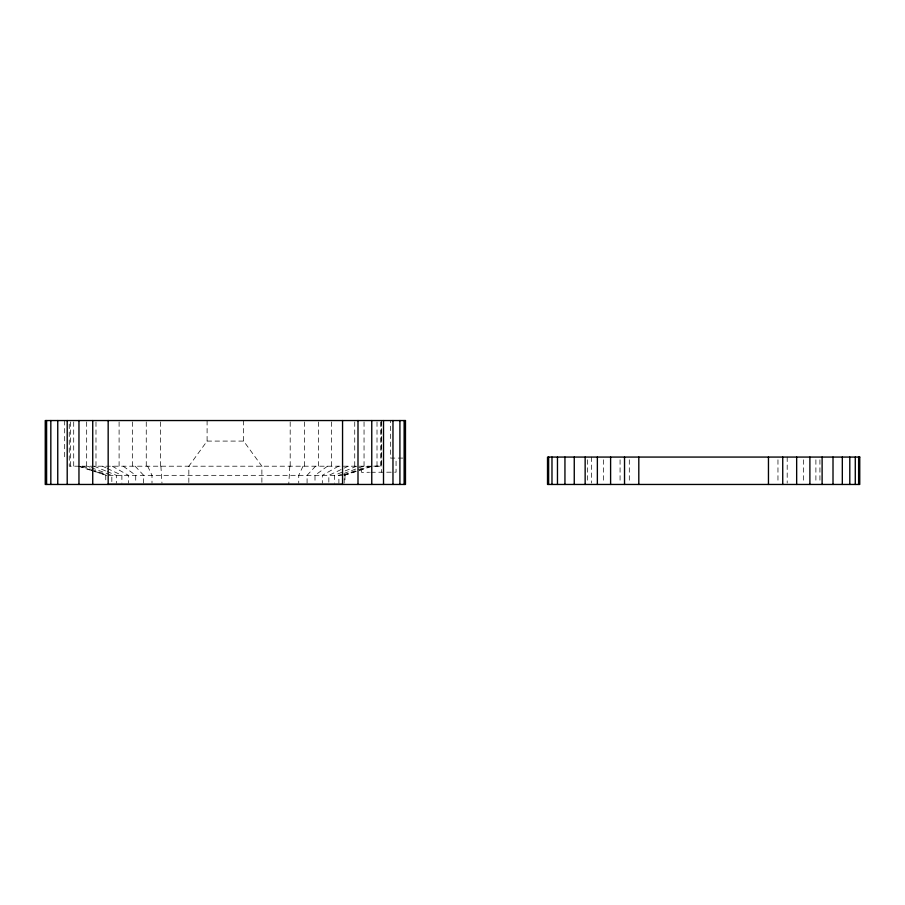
<?xml version="1.0" encoding="UTF-8"?>
<svg xmlns="http://www.w3.org/2000/svg" width="905" height="905" viewBox="0 0 905 905"><rect width="100%" height="100%" fill="white"/><g stroke="black" fill="none" stroke-linecap="round" stroke-linejoin="round"><path stroke-width="0.68" stroke-dasharray="4.53 3.39" d="M361.548 469.797L361.559 472.342L369.534 472.274M381.48 420.542L381.48 466.199L80.421 466.199M289.826 466.199L288.752 484.458M303.028 466.199L298.74 475.329L298.74 483.146M207.098 420.542L207.098 441.086L188.84 466.199L188.84 484.266M315.562 466.199L307.078 475.329L307.078 483.146M327.474 466.199L314.997 475.329L314.997 483.146M338.459 466.199L322.316 475.329L322.316 483.146M348.267 466.199L328.843 475.329L328.843 483.146M356.638 466.199L334.409 475.329L334.409 483.146M342.757 473.881L338.889 475.329L338.889 483.146M344.047 473.406L363.369 466.199M343.481 474.865L368.301 466.199M344.172 483.146L344.172 475.329L358.391 470.543M359.681 470.102L371.31 466.199M344.172 475.329L372.362 466.199M373.663 466.166L381.491 466.007M370.858 472.263L396.062 472.172L396.062 458.088M207.098 441.086L243.626 441.086L261.884 466.199L261.884 484.458M402.782 458.088L390.609 458.088L390.609 420.542M79.199 466.199L69.244 466.199L69.244 421.934M91.416 470.543L106.552 475.329L79.414 466.199M108.555 475.329L342.169 475.329M78.373 466.199L90.115 470.102M82.423 466.199L90.262 468.937M91.563 469.39L105.942 474.412M87.355 466.199L89.934 467.161M91.224 467.636L111.835 475.329L111.835 483.146M94.086 466.199L105.862 471.03M107.163 471.562L116.315 475.329L116.315 483.146M102.457 466.199L106.1 467.908M107.322 468.473L121.892 475.329L121.892 483.146M112.265 466.199L128.408 475.329L128.408 483.146M123.25 466.199L135.727 475.329L135.727 483.146M135.162 466.199L143.646 475.329L143.646 483.146M147.696 466.199L151.995 475.329L151.995 483.146M160.898 466.199L161.972 483.146M819.93 459.808L819.93 483.089M815.891 459.808L815.891 483.089M803.663 459.808L803.663 483.089M787.192 457.07L787.192 483.089M777.961 459.808L777.961 483.089M629.303 459.808L629.303 483.089M620.072 459.808L620.072 483.089M603.601 459.808L603.601 483.089M591.372 457.07L591.372 483.089M587.334 459.808L587.334 483.089M381.48 421.934L381.491 472.172M380.36 421.934L380.36 466.199M377.012 421.934L377.012 466.199M364.048 421.934L364.048 466.199M354.737 421.934L354.737 466.199M344.963 475.329L344.963 483.146M331.626 421.934L331.626 466.199M318.39 421.934L318.39 466.199M304.465 421.934L304.465 466.199M290.188 421.934L290.188 466.199M243.626 420.542L243.626 441.086M160.547 421.934L160.547 466.199M146.259 421.934L146.259 466.199M132.334 421.934L132.334 466.199M119.098 421.934L119.098 466.199M105.761 475.329L105.761 483.146M95.987 421.934L95.987 466.199M86.676 421.934L86.676 466.199M73.712 421.934L73.712 466.199M70.364 421.934L70.364 466.199M64.685 420.542L64.685 457.07"/><path stroke-width="1.36" d="M108.17 484.266L342.554 484.266M858.63 457.07L858.63 484.458M855.282 457.07L855.282 484.458M849.795 457.07L849.795 484.458M842.317 457.07L842.317 484.458M833.007 457.07L833.007 484.458M822.113 457.07L822.113 484.458M809.896 457.07L809.896 484.458M796.66 457.07L796.66 484.458M782.735 457.07L782.735 484.458M768.458 457.07L768.458 484.458M638.806 457.07L638.806 484.458M624.529 457.07L624.529 484.458M610.604 457.07L610.604 484.458M597.368 457.07L597.368 484.458M585.15 457.07L585.15 484.458M574.256 457.07L574.256 484.458M564.946 457.07L564.946 484.458M557.469 457.07L557.469 484.458M551.982 457.07L551.982 484.458M548.634 457.07L548.634 484.458M404.128 420.542L404.128 484.458M399.908 420.542L399.908 484.458M392.974 420.542L392.974 484.458M383.516 420.542L383.516 484.458M371.763 420.542L371.763 484.458M357.995 420.542L357.995 484.458M342.554 420.542L342.554 484.458M108.17 420.542L108.17 484.458M92.729 420.542L92.729 484.458M78.961 420.542L78.961 484.458M67.208 420.542L67.208 484.458M57.75 420.542L57.75 484.458M50.827 420.542L50.827 484.458M46.596 420.542L46.596 484.458M405.474 420.542L45.25 420.542L45.25 484.458L405.474 484.458L405.474 420.542M859.75 457.07L547.514 457.07L547.514 484.458L859.75 484.458L859.75 457.07"/></g></svg>
